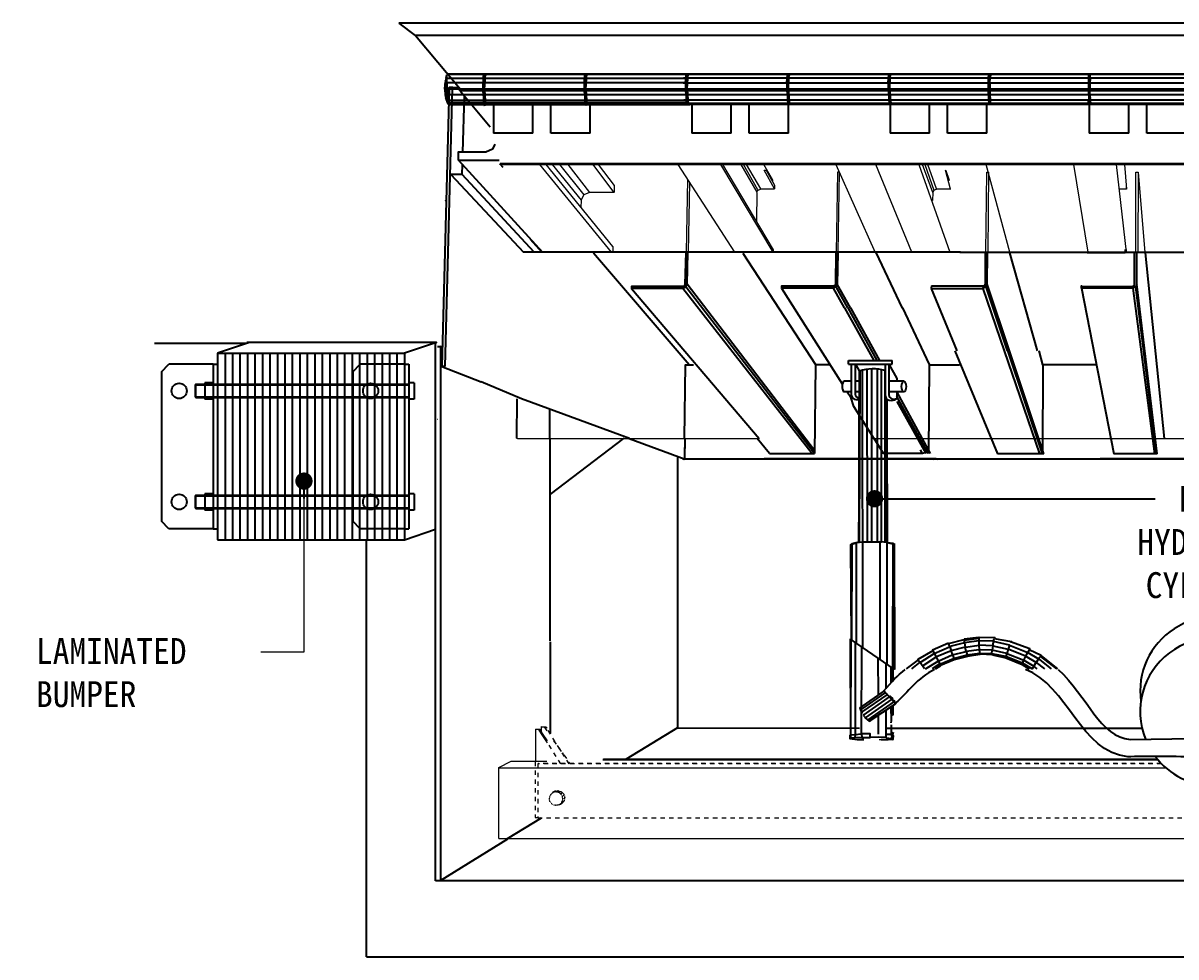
# Model space of a CAD drawing. Header units: millimetres. Extents: x 1089 to 24842, y 175806 to 183667.
# Drawn here: x 7112 to 9116, y 178616 to 180240 of the extents above; entities that cross this region are included whole.
import ezdxf

# ---------------------------------------------------------------- set-up
doc = ezdxf.new("R2010")
doc.units = ezdxf.units.MM
doc.header["$MEASUREMENT"] = 0
doc.linetypes.add('AI9-LTYPE1', pattern=[0.762, 0.381, -0.381])
doc.layers.get('0').update_dxf_attribs({"linetype": 'CONTINUOUS'})
for name, color, linetype in [('8', 8, 'CONTINUOUS'), ('[0]', 255, 'CONTINUOUS'), ('A-ELE2', 3, 'CONTINUOUS'), ('h', 8, 'CONTINUOUS'), ('TEXT', 3, 'CONTINUOUS'), ('외형선', 3, 'CONTINUOUS')]:
    doc.layers.add(name, color=color, linetype=linetype)
doc.styles.get("Standard").update_dxf_attribs({"font": 'SIMPLEX.shx'})
doc.styles.add('돋움체', font='')
doc.styles.get('돋움체').set_extended_font_data('DotumChe')
doc.dimstyles.new('MAIN', dxfattribs={"dimtxt": 3, "dimasz": 2, "dimexe": 2, "dimexo": 5, "dimgap": 1, "dimtad": 1, "dimdec": 0, "dimdsep": 46, "dimlunit": 6, "dimtxsty": 'Standard', "dimblk": 'Dot1', "dimcen": 2.5, "dimdle": 2, "dimclrd": 256, "dimclre": 256, "dimclrt": 3, "dimadec": 0, "dimazin": 0, "dimtfac": 1, "dimtdec": 0, "dimtix": 1, "dimtmove": 2, "dimatfit": 3, "dimldrblk": 'DOT', "dimfxl": 1, "dimtvp": 1, "dimtolj": 1, "dimtzin": 0, "dimlwd": 0, "dimlwe": 0, "dimarcsym": 0})

# ---------------------------------------------------------------- blocks, each defined once
blk = doc.blocks.new('라미네이터범퍼')
at = {"layer": '8'}
for p, q in [((-130, 190.2), (-130, -59.8)), ((-130, 190.2), (120, 190.2)), ((-120, 190.2), (-120, -59.8)), ((-110, 190.2), (-110, -59.8)), ((-100, 190.2), (-100, -59.8)), ((-90, 190.2), (-90, -59.8)), ((-80, 190.2), (-80, -59.8)), ((-70, 190.2), (-70, -59.8)), ((-60, 190.2), (-60, -59.8)), ((-50, 190.2), (-50, -59.8)), ((-40, 190.2), (-40, -59.8)), ((-30, 190.2), (-30, -59.8)), ((-20, 190.2), (-20, -59.8)), ((-10, 190.2), (-10, -59.8)), ((0, 190.2), (0, -59.8)), ((10, 190.2), (10, -59.8)), ((20, 190.2), (20, -59.8)), ((30, 190.2), (30, -59.8)), ((40, 190.2), (40, -59.8)), ((50, 190.2), (50, -59.8)), ((60, 190.2), (60, -59.8)), ((70, 190.2), (70, -59.8)), ((80, 190.2), (80, -59.8)), ((90, 190.2), (90, -59.8)), ((100, 190.2), (100, -59.8)), ((110, 190.2), (110, -59.8)), ((120, 190.2), (120, -59.8)), ((-205, 165.2), (-195, 175.2)), ((-136, 175.2), (-195, 175.2)), ((-136, 175.2), (-130, 175.2)), ((-136, 175.2), (-136, -44.8)), ((-130, 175.2), (-130, -44.8)), ((51, 165.2), (61, 175.2)), ((120, 175.2), (61, 175.2)), ((120, 175.2), (126, 175.2)), ((120, 175.2), (120, -44.8)), ((126, 175.2), (126, -44.8)), ((-205, 165.2), (-205, -34.8)), ((-136, 165.2), (-136, -34.8)), ((51, 165.2), (51, -34.8)), ((-159, 148.5), (-160, 147.5)), ((-160, 147.5), (-160, 131.5)), ((-159, 148.5), (-147, 148.5)), ((-147, 150.5), (-147, 128.5)), ((-136, 150.5), (-147, 150.5)), ((133, 150.5), (126, 150.5)), ((133, 150.5), (133, 128.5)), ((-159, 130.5), (-147, 130.5)), ((-147, 130.5), (126, 130.5)), ((-136, 128.5), (-147, 128.5)), ((133, 128.5), (126, 128.5)), ((-159, 0), (-160, -1)), ((-159, 0), (-147, 0)), ((-147, 2), (-147, -20)), ((-136, 2), (-147, 2)), ((133, 2), (126, 2)), ((133, 2), (133, -20)), ((-160, -1), (-160, -17)), ((-160, -17), (-159, -18)), ((-159, -18), (-147, -18)), ((-136, -20), (-147, -20)), ((133, -20), (126, -20)), ((-195, -44.8), (-205, -34.8)), ((-136, -44.8), (-195, -44.8)), ((-136, -44.8), (-130, -44.8)), ((-130, -34.8), (-130, -59.8)), ((61, -44.8), (51, -34.8)), ((120, -44.8), (61, -44.8)), ((120, -34.8), (120, -59.8)), ((120, -44.8), (126, -44.8)), ((-130, -59.8), (120, -59.8))]:
    blk.add_line(p, q, dxfattribs=at)
blk.add_lwpolyline([(51, 190.2), (120, 190.2)], dxfattribs=at)
for centre in [(-181.3, 139.5), (74.8, 139.5), (-181.3, -9), (74.8, -9)]:
    blk.add_circle(centre, 10.2, dxfattribs=at)
at = {"layer": 'h', "color": 1, "linetype": 'ByBlock'}
for p, q in [((-160, 147.5), (126, 147.5)), ((-159, 130.5), (-159, 148.5)), ((-160, 131.5), (126, 131.5)), ((-159, -18), (-159, 0)), ((-160, -1), (126, -1)), ((-160, -17), (126, -17))]:
    blk.add_line(p, q, dxfattribs=at)
at = {"layer": 'h'}
for p, q in [((-147, 148.5), (126, 148.5)), ((-147, 0), (126, 0)), ((-147, -18), (126, -18))]:
    blk.add_line(p, q, dxfattribs=at)
at = {"layer": '외형선'}
blk.add_line((-160, 131.5), (-159, 130.5), dxfattribs=at)
blk = doc.blocks.new('_Dot')
at = {"color": 0, "linetype": 'ByBlock', "lineweight": -2}
blk.add_line((-0.5, 0), (-1, 0), dxfattribs=at)
at = {"color": 0, "linetype": 'ByBlock', "const_width": 0.5}
blk.add_lwpolyline([(-0.25, 0, 1), (0.25, 0, 1)], format="xyb", close=True, dxfattribs=at)
blk = doc.blocks.new('Dot1')
at = {"color": 9, "linetype": 'Continuous'}
for p, q in [((0, 1.125), (0, -1.125)), ((-1.125, 0), (1.125, 0))]:
    blk.add_line(p, q, dxfattribs=at)
at = {"color": 2, "const_width": 0.28125}
blk.add_lwpolyline([(-0.140625, 0, 1), (0.140625, 0, 1)], format="xyb", close=True, dxfattribs=at)
blk = doc.blocks.new('DOT')
at = {"color": 0, "linetype": 'ByBlock'}
blk.add_line((-0.5, 0), (-1, 0), dxfattribs=at)
at = {"color": 0, "linetype": 'ByBlock', "const_width": 0.5}
blk.add_lwpolyline([(-0.25, 0, 1), (0.25, 0, 1)], format="xyb", close=True, dxfattribs=at)

msp = doc.modelspace()

# ---------------------------------------------------------------- hatches: boundary and pattern name
msp.add_hatch(color=5).paths.add_polyline_path([(8446.2, 180150.6), (8447, 180152.2), (9917.9, 180152.2), (9919.1, 180150.6)])

# ---------------------------------------------------------------- linework, layer by layer
at = {"color": 5}
for p, q in [((7847.6, 180144.6), (7845.1, 180133.2)), ((7846.1, 180139.4), (7847.3, 180141.8)), ((7846.9, 180139.4), (7846.1, 180139.4)), ((7847.6, 180144.6), (7848.8, 180150.4)), ((7847.6, 180144.6), (8267.7, 180144.6)), ((7848.8, 180150.4), (7850.9, 180152)), ((7848.9, 180150.6), (7850.9, 180152.2)), ((8269, 180150.6), (7848.9, 180150.6)), ((7850.9, 180152.2), (8270.2, 180152.2)), ((7911.6, 180134.1), (7912, 180142.6)), ((7912, 180142.6), (7912.4, 180148.4)), ((7912.4, 180148.4), (7914, 180148)), ((7912.9, 180140), (7912.5, 180136.3)), ((7913, 180140), (7912.6, 180137.5)), ((7912.9, 180148.2), (7913.7, 180149.9)), ((7915.3, 180148.2), (7912.9, 180148.2)), ((7914.2, 180140), (7913, 180140)), ((7913.5, 180141.3), (7913.1, 180140.1)), ((7913.2, 180150), (7914, 180148)), ((7914, 180148), (7913.2, 180150)), ((7913.5, 180141.3), (7913.5, 180140.1)), ((7914, 180148), (7914, 180141.8)), ((7914.2, 180124.2), (7915, 180143)), ((7914.8, 180142.6), (7915.3, 180148.3)), ((7916.2, 180149.9), (7915.3, 180148.2)), ((8087.7, 180134.6), (8088.1, 180143.1)), ((8088.1, 180143.1), (8088.5, 180148.9)), ((8088.5, 180148.9), (8090.2, 180148.5)), ((8089, 180140.5), (8088.6, 180136.8)), ((8089.1, 180140.5), (8088.7, 180138)), ((8089, 180148.7), (8089.9, 180150.4)), ((8091.5, 180148.7), (8089, 180148.7)), ((8090.3, 180140.5), (8089.1, 180140.5)), ((8089.3, 180150.5), (8090.2, 180148.5)), ((8090.2, 180148.5), (8089.3, 180150.5)), ((8089.7, 180141.8), (8089.3, 180140.6)), ((8089.7, 180141.8), (8089.7, 180140.6)), ((8090.2, 180148.5), (8090.2, 180142.3)), ((8090.3, 180124.7), (8091.2, 180143.5)), ((8091, 180143.1), (8091.4, 180148.8)), ((8092.3, 180150.4), (8091.5, 180148.7)), ((10099, 180144.6), (8260, 180144.6)), ((10098.4, 180150.6), (8261.1, 180150.6)), ((8261.9, 180152.2), (10097.2, 180152.2)), ((8263.8, 180135.1), (8264.2, 180143.6)), ((8264.2, 180143.6), (8264.7, 180149.4)), ((8264.7, 180149.4), (8266.3, 180149)), ((8265.2, 180141), (8264.7, 180137.3)), ((8265.2, 180141), (8264.8, 180138.5)), ((8265.2, 180149.2), (8266, 180150.9)), ((8267.6, 180149.2), (8265.2, 180149.2)), ((8266.5, 180141), (8265.2, 180141)), ((8265.8, 180142.3), (8265.4, 180141.1)), ((8265.5, 180151), (8266.3, 180149)), ((8266.3, 180149), (8265.5, 180151)), ((8265.8, 180142.3), (8265.8, 180141.1)), ((8266.3, 180149), (8266.3, 180142.8)), ((8266.5, 180125.2), (8267.3, 180144)), ((8267.1, 180143.6), (8267.5, 180149.3)), ((8268.4, 180150.9), (8267.6, 180149.2)), ((8440, 180135.6), (8440.4, 180144.2)), ((8440.4, 180144.2), (8440.8, 180149.9)), ((8440.8, 180149.9), (8442.4, 180149.5)), ((8441.3, 180141.5), (8440.9, 180137.8)), ((8441.4, 180141.5), (8441, 180139)), ((8441.3, 180149.7), (8442.1, 180151.4)), ((8443.8, 180149.7), (8441.3, 180149.7)), ((8442.6, 180141.5), (8441.4, 180141.5)), ((8442, 180142.8), (8441.5, 180141.6)), ((8441.6, 180151.5), (8442.4, 180149.5)), ((8442.4, 180149.5), (8441.6, 180151.5)), ((8442, 180142.8), (8442, 180141.6)), ((8442.4, 180149.5), (8442.4, 180143.3)), ((8442.6, 180125.7), (8443.4, 180144.5)), ((8443.3, 180144.1), (8443.7, 180149.8)), ((8444.6, 180151.4), (8443.8, 180149.7)), ((8616.1, 180136.1), (8616.5, 180144.7)), ((8616.5, 180144.7), (8616.9, 180150.4)), ((8616.9, 180150.4), (8618.6, 180150)), ((8617.4, 180142), (8617, 180138.3)), ((8617.5, 180142), (8617.1, 180139.5)), ((8617.1, 180139.5), (8618.8, 180139.5)), ((8617.5, 180150.2), (8618.3, 180151.9)), ((8619.9, 180150.2), (8617.5, 180150.2)), ((8618.8, 180142), (8617.5, 180142)), ((8618.1, 180143.3), (8617.7, 180142.1)), ((8617.8, 180152), (8618.6, 180150)), ((8618.6, 180150), (8617.8, 180152)), ((8618.1, 180143.3), (8618.1, 180142.1)), ((8618.6, 180150), (8618.6, 180143.8)), ((8618.8, 180126.2), (8619.6, 180145)), ((8619.4, 180144.6), (8619.8, 180150.4)), ((8620.7, 180151.9), (8619.9, 180150.2)), ((8790.5, 180144.9), (8790.9, 180150.6)), ((8790.5, 180115.9), (8790.5, 180144.9)), ((8790.6, 180142), (8790.6, 180139.5)), ((8792.6, 180142), (8790.6, 180142)), ((8790.6, 180139.5), (8792.6, 180139.5)), ((8790.7, 180138.2), (8791.1, 180141.8)), ((8790.9, 180150.6), (8791.7, 180152.2)), ((8791.5, 180143.1), (8791.1, 180141.8)), ((8791.1, 180141.8), (8791.5, 180141.8)), ((8791.5, 180141.8), (8791.5, 180143.1)), ((8791.7, 180152.2), (8792.1, 180150.2)), ((8792.1, 180150.2), (8793.8, 180150.6)), ((8792.6, 180144), (8792.2, 180150.1)), ((8793.4, 180144.9), (8792.6, 180144.1)), ((8792.6, 180136.1), (8793.1, 180144.7)), ((8792.6, 180144.1), (8792.6, 180142)), ((8793.8, 180150.6), (8793.4, 180144.9)), ((8794, 180151.9), (8793.6, 180150.2)), ((8964.1, 180142), (8964.5, 180139.5)), ((8966.5, 180142), (8964.1, 180142)), ((8964.8, 180150.2), (8964.4, 180144.5)), ((8964.4, 180144.5), (8964.4, 180115.5)), ((8964.5, 180139.5), (8966.5, 180139.5)), ((8964.6, 180142), (8965, 180143.2)), ((8964.6, 180142), (8964.6, 180113)), ((8965.2, 180151.9), (8964.8, 180150.2)), ((8965.2, 180144), (8964.8, 180150.1)), ((8965, 180143.2), (8965, 180141.6)), ((8965.2, 180149.9), (8965.2, 180151.9)), ((8965.2, 180144), (8965.2, 180141.9)), ((8967.2, 180144.6), (8966.8, 180136)), ((8967.2, 180150.4), (8967.6, 180152)), ((8967.2, 180144.6), (8967.2, 180150.4)), ((7845, 180133.4), (7844.6, 180125.3)), ((7845, 180124.9), (7845.8, 180116.3)), ((7846.6, 180124.9), (7845, 180124.9)), ((7845, 180124.9), (7846.6, 180124.9)), ((7846.3, 180133.4), (7845.1, 180133.4)), ((8267.2, 180136.1), (7846.2, 180136.1)), ((7846.3, 180136.1), (7846.3, 180125.8)), ((7846.3, 180126.2), (8267.2, 180126.2)), ((7846.3, 180125.8), (7846.7, 180115.6)), ((7911.8, 180123.9), (7911.8, 180134.1)), ((7912.2, 180113.6), (7911.8, 180123.9)), ((7912.2, 180130.8), (7912.2, 180117.3)), ((7912.2, 180122.9), (7913.8, 180122.9)), ((7912.9, 180136), (7912.5, 180130.3)), ((7912.6, 180137.5), (7914.2, 180137.5)), ((7914.2, 180131.4), (7912.6, 180131.4)), ((7914.2, 180124.2), (7915, 180105)), ((8087.9, 180124.4), (8087.9, 180134.6)), ((8088.4, 180114.1), (8087.9, 180124.4)), ((8088.4, 180131.3), (8088.4, 180117.8)), ((8088.4, 180123.4), (8090, 180123.4)), ((8089, 180136.5), (8088.6, 180130.8)), ((8088.7, 180138), (8090.3, 180138)), ((8090.3, 180131.9), (8088.7, 180131.9)), ((8090.3, 180124.7), (8091.2, 180105.5)), ((8259.3, 180136.1), (10099.2, 180136.1)), ((8259.7, 180126.2), (10100, 180126.2)), ((8264.1, 180124.9), (8264.1, 180135.1)), ((8264.5, 180114.6), (8264.1, 180124.9)), ((8264.5, 180131.8), (8264.5, 180118.3)), ((8264.5, 180123.9), (8266.1, 180123.9)), ((8265.2, 180137), (8264.7, 180131.3)), ((8264.8, 180138.5), (8266.5, 180138.5)), ((8266.5, 180132.4), (8264.8, 180132.4)), ((8266.5, 180125.2), (8267.3, 180106)), ((8440.2, 180125.4), (8440.2, 180135.6)), ((8440.6, 180115.2), (8440.2, 180125.4)), ((8440.6, 180132.3), (8440.6, 180118.8)), ((8440.6, 180124.4), (8442.3, 180124.4)), ((8441.3, 180137.5), (8440.9, 180131.8)), ((8441, 180139), (8442.6, 180139)), ((8442.6, 180132.9), (8441, 180132.9)), ((8442.6, 180125.7), (8443.4, 180106.5)), ((8616.4, 180125.9), (8616.4, 180136.1)), ((8616.8, 180115.7), (8616.4, 180125.9)), ((8616.8, 180132.8), (8616.8, 180119.3)), ((8616.8, 180124.9), (8618.4, 180124.9)), ((8616.8, 180119.3), (8617.2, 180113.2)), ((8617.4, 180138), (8617, 180132.3)), ((8618.8, 180133.4), (8617.1, 180133.4)), ((8618.8, 180126.2), (8619.6, 180107)), ((8792.6, 180133.4), (8790.6, 180133.4)), ((8790.7, 180118.9), (8790.7, 180138.2)), ((8790.7, 180124.9), (8792.3, 180124.9)), ((8792.6, 180136.1), (8792.6, 180115.6)), ((8966.5, 180133.4), (8964.1, 180133.4)), ((8964.6, 180124.9), (8966.6, 180124.9)), ((8966.8, 180125.8), (8964.7, 180106.6)), ((8966.8, 180136), (8966.8, 180125.8)), ((7845.8, 180116.3), (7847, 180110.6)), ((7846.6, 180116.3), (7845.8, 180116.3)), ((7845.8, 180116.3), (7846.6, 180116.3)), ((8267.7, 180115.7), (7846.7, 180115.7)), ((7848.3, 180106.4), (7847, 180115.4)), ((7850.2, 180101.2), (7847, 180111)), ((7847, 180110.6), (7847.4, 180110.6)), ((7848.3, 180106.4), (8268.8, 180106.4)), ((8269.6, 180101.3), (7849.9, 180101.3)), ((7850.2, 180101.2), (7851.9, 180098.7)), ((7912.2, 180117.3), (7912.6, 180111.2)), ((7912.2, 180113.6), (7912.2, 180104.7)), ((7912.2, 180104.7), (7913, 180098.9)), ((7914.2, 180114.3), (7912.6, 180114.3)), ((7912.6, 180111.2), (7913, 180107.1)), ((7912.9, 180109), (7914.5, 180109)), ((7913, 180107.1), (7913.8, 180105.8)), ((7914.5, 180107), (7913.3, 180107)), ((7913.8, 180105.8), (7914.3, 180107.1)), ((7914.5, 180109), (7914.5, 180107)), ((7914.8, 180098.5), (7914.8, 180102.2)), ((7915, 180105), (7915.8, 180099.3)), ((8088.4, 180117.8), (8088.8, 180111.7)), ((8088.4, 180114.1), (8088.4, 180105.2)), ((8088.4, 180105.2), (8089.2, 180099.4)), ((8090.3, 180114.8), (8088.7, 180114.8)), ((8088.8, 180111.7), (8089.2, 180107.6)), ((8089, 180109.5), (8090.6, 180109.5)), ((8089.2, 180107.6), (8090, 180106.3)), ((8089.2, 180099.4), (8090, 180097)), ((8090.6, 180107.5), (8089.4, 180107.5)), ((8090, 180106.3), (8090.4, 180107.6)), ((8090.6, 180109.5), (8090.6, 180107.5)), ((8091, 180099), (8091, 180102.7)), ((8091.2, 180105.5), (8092, 180099.8)), ((8092.3, 180097), (8091.5, 180099.5)), ((10099.6, 180115.7), (8260.2, 180115.7)), ((9166.3, 180106.4), (8260.5, 180106.4)), ((8261.4, 180101), (9164.6, 180101)), ((8264.5, 180118.3), (8264.9, 180112.2)), ((8264.5, 180114.6), (8264.5, 180105.7)), ((8264.5, 180105.7), (8265.3, 180099.9)), ((8266.5, 180115.3), (8264.8, 180115.3)), ((8264.9, 180112.2), (8265.3, 180108.1)), ((8265.2, 180110), (8266.8, 180110)), ((8265.3, 180108.1), (8266.1, 180106.8)), ((8265.3, 180099.9), (8266.1, 180097.5)), ((8266.8, 180108), (8265.6, 180108)), ((8266.1, 180106.8), (8266.5, 180108.1)), ((8267.1, 180099.5), (8266.3, 180097.5)), ((8266.8, 180110), (8266.8, 180108)), ((8267.1, 180099.5), (8267.1, 180103.2)), ((8267.3, 180106), (8268.1, 180100.3)), ((8268.4, 180097.5), (8267.6, 180100)), ((8440.6, 180118.8), (8441, 180112.7)), ((8440.6, 180115.2), (8440.6, 180106.2)), ((8440.6, 180106.2), (8441.5, 180100.4)), ((8442.6, 180115.8), (8441, 180115.8)), ((8441, 180112.7), (8441.5, 180108.6)), ((8441.3, 180110.5), (8442.9, 180110.5)), ((8441.5, 180108.6), (8442.3, 180107.3)), ((8441.5, 180100.4), (8442.3, 180098)), ((8442.9, 180108.5), (8441.7, 180108.5)), ((8442.3, 180107.3), (8442.7, 180108.6)), ((8443.3, 180100), (8442.5, 180098)), ((8442.9, 180110.5), (8442.9, 180108.5)), ((8443.3, 180100), (8443.3, 180103.7)), ((8443.4, 180106.5), (8444.2, 180100.8)), ((8444.6, 180098), (8443.8, 180100.5)), ((8616.8, 180115.7), (8616.8, 180106.7)), ((8616.8, 180106.7), (8617.6, 180100.9)), ((8618.8, 180116.3), (8617.1, 180116.3)), ((8617.2, 180113.2), (8617.6, 180109.1)), ((8617.4, 180111), (8619.1, 180111)), ((8617.6, 180109.1), (8618.4, 180107.8)), ((8617.6, 180100.9), (8618.4, 180098.5)), ((8619.1, 180109), (8617.8, 180109)), ((8618.4, 180107.8), (8618.8, 180109.1)), ((8619.4, 180100.5), (8618.6, 180098.5)), ((8619.1, 180111), (8619.1, 180109)), ((8619.4, 180100.5), (8619.4, 180104.2)), ((8619.6, 180107), (8620.4, 180101.3)), ((8620.7, 180098.5), (8619.9, 180101)), ((8790.2, 180115.6), (8790.6, 180106.6)), ((8792.6, 180115.6), (8790.2, 180115.6)), ((8790.9, 180119.1), (8790.5, 180115.9)), ((8792.6, 180116.3), (8790.6, 180116.3)), ((8790.6, 180106.6), (8791, 180100.9)), ((8791.3, 180113), (8790.9, 180119.1)), ((8791, 180100.9), (8791.4, 180098.5)), ((8791.3, 180111), (8793, 180111)), ((8791.3, 180109.1), (8791.7, 180107.8)), ((8793, 180109), (8791.3, 180109)), ((8791.4, 180098.5), (8792.2, 180100.5)), ((8791.7, 180107.8), (8792.1, 180109.1)), ((8792.2, 180100.5), (8792.6, 180105.8)), ((8793.5, 180100.9), (8792.2, 180100.5)), ((8792.6, 180115.7), (8793.1, 180106.7)), ((8792.6, 180105.8), (8792.6, 180108.7)), ((8793, 180111), (8793, 180109)), ((8793.1, 180106.7), (8793.5, 180100.9)), ((8794, 180101.2), (8794.8, 180098.7)), ((8966.5, 180116.3), (8964.1, 180116.3)), ((8964.4, 180101.3), (8964.4, 180107)), ((8964.8, 180098.8), (8964.4, 180101.3)), ((8964.6, 180113), (8965, 180108.9)), ((8964.6, 180111), (8967, 180111)), ((8964.7, 180106.6), (8967.2, 180106.6)), ((8965.2, 180100.9), (8964.8, 180098.8)), ((8967, 180109), (8965, 180109)), ((8965.2, 180109.1), (8965.2, 180100.9)), ((8967, 180111), (8967, 180109)), ((8967.2, 180106.6), (8967.2, 180115.6)), ((8967.2, 180106.4), (8967.6, 180100.7)), ((8967.6, 180100.7), (8967.6, 180098.3)), ((7851.6, 180098.5), (8270.8, 180098.5)), ((7913, 180098.9), (7913.8, 180096.5)), ((7914.8, 180098.5), (7914, 180096.5)), ((7916.2, 180096.5), (7915.3, 180099)), ((7929.6, 180098.7), (7929.6, 180048.8)), ((7998.1, 180048.8), (7998.1, 180098.7)), ((8029.3, 180048.8), (8029.3, 180098.7)), ((8091, 180099), (8090.2, 180097)), ((8097.8, 180048.8), (8097.8, 180098.7)), ((9164.4, 180098.5), (8262.7, 180098.5)), ((8274.5, 180098.7), (8274.5, 180048.8)), ((8343, 180048.8), (8343, 180098.7)), ((8374.2, 180048.8), (8374.2, 180098.7)), ((8442.7, 180048.8), (8442.7, 180098.7)), ((8619.3, 180098.7), (8619.3, 180048.8)), ((8687.9, 180048.8), (8687.9, 180098.7)), ((8719.1, 180048.8), (8719.1, 180098.7)), ((8787.6, 180048.8), (8787.6, 180098.7)), ((8965.6, 180098.5), (8965.6, 180048.6)), ((9034.2, 180048.6), (9034.2, 180098.5)), ((9065.4, 180048.6), (9065.4, 180098.5)), ((7998.1, 180048.8), (7929.6, 180048.8)), ((8097.8, 180048.8), (8029.3, 180048.8)), ((8343, 180048.8), (8274.5, 180048.8)), ((8442.7, 180048.8), (8374.2, 180048.8)), ((8687.9, 180048.8), (8619.3, 180048.8)), ((8787.6, 180048.8), (8719.1, 180048.8)), ((9034.2, 180048.6), (8965.6, 180048.6)), ((9133.9, 180048.6), (9065.4, 180048.6))]:
    msp.add_line(p, q, dxfattribs=at)
msp.add_open_spline([(7850.9, 180099.2), (7850.9, 180098.5), (7848.3, 180149.9), (7848.3, 180149.9)], degree=3, dxfattribs=at)
at = {"layer": '8'}
for p, q in [((7449.8, 179666.6), (7503.9, 179684.9)), ((7774.8, 179666.6), (7828.9, 179684.9)), ((8546.8, 179653.5), (8623.1, 179653.5)), ((8546.8, 179646.9), (8546.8, 179653.5)), ((8546.8, 179646.9), (8623.1, 179646.9)), ((8551.8, 179646.9), (8551.8, 179593.7)), ((8558.4, 179646.9), (8558.4, 179593.7)), ((8559, 179646.9), (8566, 179634.3)), ((8610.6, 179646.9), (8610.8, 179592.4)), ((8617.2, 179646.9), (8617.2, 179593.7)), ((8617.2, 179646.9), (8630.9, 179622.1)), ((8623.1, 179646.9), (8623.1, 179653.5)), ((8630.9, 179622.1), (8630.9, 179617.4)), ((8551.8, 179617.4), (8539.6, 179617.4)), ((8551.8, 179599.1), (8539.6, 179599.1)), ((8565.9, 179617.4), (8558.4, 179617.4)), ((8565.8, 179599.1), (8558.4, 179599.1)), ((8643.2, 179617.4), (8617.2, 179617.4)), ((8643.2, 179599.1), (8617.2, 179599.1)), ((8630.9, 179599.1), (8630.9, 179587.4)), ((7774.8, 179341.6), (7828.9, 179359.9))]:
    msp.add_line(p, q, dxfattribs=at)
for centre, radius, start, end in [((8567.4, 179596.9), 15.9, 191.552, 215.2742), ((8562.4, 179601.2), 15.7, 239.3484, 282.3386), ((8567.4, 179596.9), 9.31, 191.552, 259.8473), ((8626.3, 179595.5), 15.9, 191.552, 215.2742), ((8621.3, 179599.8), 15.7, 239.3484, 307.7605), ((8626.3, 179595.5), 9.31, 191.552, 299.6185)]:
    msp.add_arc(centre, radius, start, end, dxfattribs=at)
msp.add_ellipse((8539.6, 179608.2), major_axis=(0, 9.14), ratio=0.425006, start_param=0, end_param=3.141593, dxfattribs=at)
msp.add_ellipse((8643.2, 179608.2), major_axis=(0, 9.14), ratio=0.425006, dxfattribs=at)
at = {"layer": '[0]', "color": 5}
for p, q in [((10600, 180240.3), (7765.3, 180240.3)), ((7765.3, 180240.3), (7793.5, 180218.9)), ((10571.4, 180218.7), (7794, 180218.7)), ((7794, 180218.7), (7871.8, 180126.2)), ((7857.9, 180128.9), (7844.9, 179643)), ((7858.8, 180127.1), (7857.9, 180128.9)), ((7859.3, 180127.6), (7858.8, 180127.1)), ((7870, 180127.6), (7859.3, 180127.6)), ((7871.3, 180126.2), (7870, 180127.6)), ((7871.3, 180122.2), (7871.3, 180126.2)), ((10492.3, 180122.2), (7871.3, 180122.2)), ((7871.8, 180126.2), (10492, 180126.2)), ((7871.8, 180122.2), (7923.7, 180059.6)), ((7878.5, 180113), (7875.8, 180015.5)), ((7868.5, 180002), (7939.6, 180002)), ((7847.4, 179931.4), (7846.5, 179932.7)), ((7993.4, 179864.7), (8013.9, 179841.9)), ((8270.1, 179646.1), (8103.3, 179840.1)), ((8363.2, 179840.2), (8489.7, 179646.7)), ((8528.4, 179840.5), (8527.5, 179786)), ((8640.8, 179744.4), (8595.2, 179841)), ((8785, 179786.4), (8785, 179841.4)), ((8875.8, 179670.2), (8827.5, 179840.5)), ((9048.1, 179786), (9048.1, 179841)), ((9062.8, 179840.5), (9095.8, 179517.8)), ((8259.5, 179779.5), (8264.4, 179781.7)), ((8487.7, 179491.9), (8264, 179781.5)), ((8520.4, 179779.5), (8539.6, 179745.1)), ((8691.4, 179779.5), (8691.9, 179783.1)), ((8783.9, 179784.1), (8781.6, 179782.8)), ((8784.5, 179786.7), (8783.6, 179784.1)), ((8786.5, 179781.5), (8787.8, 179786.4)), ((9041.4, 179779.5), (9078.8, 179491.4)), ((9046, 179781.5), (9081.8, 179491.4)), ((8539.8, 179745.1), (8591, 179653.5)), ((8596.5, 179653.5), (8546.2, 179745.1)), ((8550.7, 179745.1), (8600.8, 179653.5)), ((8731.9, 179670.2), (8806, 179491.4)), ((8879.6, 179491.4), (8818.1, 179670.3)), ((8884.9, 179646.1), (8878.2, 179670.2)), ((7844.9, 179643), (7839.6, 179643)), ((7839.6, 179643), (7908.4, 179616.6)), ((8489.3, 179646.1), (8487.7, 179491.5)), ((8515.1, 179646.1), (8490, 179646.1)), ((8688.1, 179646.1), (8740, 179646.1)), ((8884.9, 179646.1), (8884.3, 179491.4)), ((8978.7, 179646.1), (8885.7, 179646.1)), ((7978.6, 179586.6), (7908.4, 179616.6)), ((8630.9, 179598.2), (8689.2, 179491.5)), ((7970.4, 179587), (7969.5, 179518.6)), ((8165.9, 179517.8), (7978.6, 179586.6)), ((8556.2, 179573.6), (8550.8, 179589.6)), ((8685.3, 179491.5), (8630.9, 179590.6)), ((8630.9, 179582), (8681.5, 179491.5)), ((8027.9, 179518.2), (8027.9, 179570.1)), ((8591.5, 179517.3), (8556.2, 179573.6)), ((8028.4, 179420.2), (8156.7, 179518.1)), ((8262.4, 179518.4), (8262, 179487.1)), ((8409.4, 179491.5), (8388, 179517.9)), ((8409.4, 179491.5), (8487.7, 179491.5)), ((8679.5, 179493.5), (8680, 179493.1)), ((8886.5, 179491.4), (8806, 179491.4)), ((9083.6, 179491.4), (9008.1, 179491.4))]:
    msp.add_line(p, q, dxfattribs=at)
at = {"layer": '[0]', "color": 150}
for p, q in [((7941.7, 179994.5), (7941.3, 179995.8)), ((7941.3, 179995.8), (10422.3, 179995.8)), ((7946.7, 179989.1), (7941.7, 179994.5)), ((10421.4, 179994.5), (7941.7, 179994.5)), ((8741.9, 179841.6), (7981.6, 179841.6))]:
    msp.add_line(p, q, dxfattribs=at)
at = {"layer": '[0]', "color": 5, "lineweight": 0, "ltscale": 20}
for p, q in [((8137.3, 179851.5), (8021.4, 179994.5)), ((8044.6, 179994.5), (8086.8, 179941.7)), ((8097, 179945.9), (8059.2, 179994.5)), ((8349.3, 179841.6), (8250.6, 179994.5)), ((8324.4, 179994.5), (8415.3, 179841.6)), ((8416.7, 179846), (8328.5, 179994.5)), ((8524.8, 179994.5), (8593.5, 179841.4)), ((8656.9, 179841.6), (8594.5, 179994.5)), ((8669.3, 179994.5), (8723.2, 179841.6)), ((8700, 179951.8), (8684.6, 179994.5)), ((8724.4, 179951.5), (8715.5, 179984.2)), ((8715.5, 179984.2), (8715.9, 179983.7)), ((8715.9, 179983.7), (8721.7, 179967.2)), ((8827.4, 179841.6), (8786.3, 179994.5)), ((8963.5, 179841.6), (8939, 179994.5)), ((9026.7, 179994.5), (9030.2, 179951.6)), ((8721.7, 179967.2), (8721.3, 179965.8)), ((8387.6, 179945.9), (8386.7, 179896.3)), ((8389.6, 179949.9), (8394.1, 179951.7)), ((8693.4, 179945.9), (8692.9, 179931.6)), ((8700, 179951.8), (8724.6, 179951.8)), ((8081.9, 179932), (8081.4, 179920)), ((8416.7, 179841.6), (8416.7, 179846)), ((9028.2, 179840.2), (8962.1, 179840.2)), ((9028.2, 179840.2), (9028.2, 179846.5))]:
    msp.add_line(p, q, dxfattribs=at)
at = {"layer": '[0]', "color": 4}
for p, q in [((8587.5, 179338.3), (8587.5, 179638.7)), ((8596.6, 179638.4), (8596.6, 179339)), ((8566.7, 179635), (8565.5, 179338)), ((8571.9, 179154.5), (8571.4, 179636.6)), ((8579.1, 179638), (8579.3, 179338.2)), ((8560.2, 179337.1), (8560.3, 179162.2)), ((8614.8, 179337.1), (8624.1, 179335.5)), ((8624.1, 179335.4), (8627.3, 179333.8)), ((8721.1, 179159.9), (8722.5, 179155.5)), ((8748.9, 179162.6), (8748.4, 179167.5)), ((8750.2, 179154.6), (8773.9, 179158.2)), ((8797.7, 179157.3), (8796.8, 179149.7)), ((8797.7, 179157.3), (8800, 179169.8)), ((8797.7, 179157.3), (8824.6, 179151.5)), ((8826.8, 179158.6), (8799.1, 179164.9)), ((8800.4, 179169.8), (8830.3, 179164.5)), ((8727.7, 179141.4), (8730, 179135.6)), ((8751.5, 179147.4), (8749.7, 179155)), ((8796.4, 179143.4), (8796.9, 179141.2)), ((8797.1, 179141.4), (8820.8, 179136.1)), ((8598.9, 179071.6), (8598.8, 179136.1)), ((8647.8, 179117), (8668.4, 179132.6)), ((8698, 179117), (8707.4, 179123.2)), ((8705.9, 179125.6), (8707.3, 179123.3)), ((8729.7, 179135.5), (8730.6, 179132.8)), ((8619.4, 179069.4), (8572.4, 179036.7)), ((8576.4, 179032.1), (8622.9, 179064.3)), ((8626.1, 179060.3), (8580.5, 179028.5)), ((8619.8, 179068.9), (8619.4, 179069.4)), ((8624.7, 179064.9), (8619.8, 179068.9)), ((8622.9, 179064.3), (8623.8, 179063.4)), ((8623.8, 179063.4), (8625.2, 179061.6)), ((8625.2, 179061.6), (8626.1, 179061.2)), ((8626.1, 179061.2), (8626.1, 179060.3)), ((8629.3, 179057.6), (8629.3, 179056.7)), ((8572.4, 179036.7), (8574.7, 179034)), ((8575.2, 179033.8), (8576.5, 179032)), ((8580.5, 179028.5), (8576.4, 179032.1)), ((8583.6, 179026.3), (8580.5, 179028.5)), ((8585.4, 179026.3), (8583.6, 179026.3)), ((8599, 179003.8), (8598.9, 179036.4)), ((8620.9, 179019.7), (8621.1, 179002.7)), ((8558.2, 179002.5), (8550.6, 179001.8)), ((8570, 178997.6), (8558.2, 178997)), ((8621.1, 179002.7), (8612, 179003)), ((8612.3, 178997.2), (8621.5, 178996.3)), ((8621.5, 178996.3), (8625.3, 179007.2)), ((8551.3, 178996.1), (8549.2, 178995.3)), ((8615.4, 178993.5), (8603.5, 178993.5)), ((8623.3, 178994.4), (8615.7, 178993.7))]:
    msp.add_line(p, q, dxfattribs=at)
at = {"layer": '[0]', "color": 7, "lineweight": 0}
for p, q in [((7832.2, 179551), (7831.8, 179551)), ((7969.5, 179518.6), (7971.3, 179517.8)), ((8603.5, 178993.7), (8600.2, 178993.7))]:
    msp.add_line(p, q, dxfattribs=at)
at = {"layer": '[0]', "color": 182, "lineweight": 0}
for p, q in [((7971.3, 179517.8), (8391.4, 179517.8)), ((8591.2, 179517.8), (9180.1, 179517.8))]:
    msp.add_line(p, q, dxfattribs=at)
at = {"layer": '[0]', "color": 3, "lineweight": 0}
for p, q in [((8012.5, 179016.1), (8014.3, 179016.9)), ((8007.9, 179011.4), (8002.5, 179011.4)), ((8002.6, 179011.4), (8004.4, 179012.3)), ((8002.6, 179011.4), (8002.6, 178956.4)), ((8004.6, 179012.1), (8010.4, 179012.1)), ((8007.9, 179011.4), (8010.1, 179012.3)), ((8014.5, 179004.8), (8012.3, 179003.9)), ((8012.5, 179016.1), (8012.5, 179007.6)), ((8018.5, 179016.1), (8020.7, 179016.5)), ((8023.1, 179009.5), (8018.6, 179016.2))]:
    msp.add_line(p, q, dxfattribs=at)
at = {"layer": '[0]', "color": 3, "linetype": 'AI9-LTYPE1', "lineweight": 0, "ltscale": 20}
for p, q in [((8046.5, 178951.8), (8023.1, 178990.3)), ((8007.8, 178952.7), (8006.5, 178951.8)), ((9091.4, 178952), (8006.5, 178952)), ((8006.5, 178951.8), (8006.5, 178857.9)), ((9090.7, 178952.7), (8007.8, 178952.7)), ((8006.5, 178857.9), (9178.1, 178857.9))]:
    msp.add_line(p, q, dxfattribs=at)
at = {"layer": '[0]', "color": 7, "linetype": 'AI9-LTYPE1', "lineweight": 0}
for p, q in [((8035.6, 178992.9), (8033.8, 178992)), ((8064.7, 178953.3), (8066, 178952.4)), ((8037.6, 178904.4), (8040.7, 178904.9)), ((8042.9, 178902.5), (8046, 178903.8)), ((8046.2, 178899.8), (8049.3, 178901.6)), ((8049.5, 178895.9), (8052.6, 178897.7)), ((8042.9, 178880.7), (8050.5, 178884.7)), ((8046.2, 178882.7), (8048.9, 178886.7)), ((8049.5, 178884), (8046.8, 178881.7))]:
    msp.add_line(p, q, dxfattribs=at)
at = {"layer": '[0]', "color": 3, "linetype": 'AI9-LTYPE1', "lineweight": 0}
msp.add_line((8048.8, 178969.8), (8051.1, 178970.7), dxfattribs=at)
at = {"layer": '[0]', "color": 5, "lineweight": 0}
for p, q in [((7939.1, 178945.1), (9098.8, 178945.1)), ((9180.1, 178821.3), (7939.1, 178821.3))]:
    msp.add_line(p, q, dxfattribs=at)
at = {"layer": '[0]'}
msp.add_line((8012.5, 178857.5), (7953.5, 178821.3), dxfattribs=at)
at = {"layer": '[0]', "color": 5}
for points in [[(7840.2, 179642.8), (7853.1, 180128.7), (7858.5, 180128.7)], [(7931.9, 180029.8), (7927.9, 180020.8), (7916.3, 180015.9), (7868.5, 180015.9), (7868.5, 180002.5), (8014.7, 179841.6)], [(8000.1, 179841.6), (7875.2, 179977.2), (7875.6, 179994.2)], [(7875.2, 179976.9), (7855.5, 179976.9), (7981.6, 179841.6)], [(8264, 179841), (8262.6, 179786.4), (8261.7, 179783.7), (8259.5, 179782.4), (8169.6, 179782.4), (8169.6, 179778.8), (8391.4, 179517.8)], [(8487.8, 179497), (8266.2, 179786), (8267.5, 179841)], [(8524.8, 179783.7), (8525.2, 179786.4), (8525.7, 179841)], [(8788.3, 179841), (8787.4, 179786), (8826.5, 179670.2)], [(8951.5, 179782.4), (9041.4, 179782.4), (9043.6, 179783.7), (9044.5, 179786.4), (9044.5, 179841.9)], [(8169.7, 179779.5), (8259.1, 179779.5), (8483.5, 179491.5)], [(8264.1, 179781.5), (8266.4, 179786.4), (8262.8, 179786.8), (8261.9, 179784.1)], [(8523, 179784.1), (8520.3, 179782.8), (8430.5, 179782.8), (8430.5, 179779.2), (8536.2, 179612.6)], [(8545.5, 179745.1), (8525.3, 179781.3), (8520.4, 179779.1), (8430.6, 179779.1)], [(8525, 179781.5), (8526.8, 179786.4), (8549.6, 179745.2)], [(8736.1, 179670.2), (8691, 179778.9), (8780.8, 179778.9), (8817.5, 179670.2)], [(8823.4, 179670.2), (8786.3, 179781.3), (8781, 179779.1), (8781.4, 179782.7), (8691.5, 179782.7)], [(9041.4, 179779.5), (8952, 179779.5), (8952, 179783.1), (8952, 179779.5), (9008.1, 179491.4)], [(9083.6, 179491.4), (9048.4, 179786.3), (9046.1, 179781.3), (9041.2, 179779.1)], [(8686.5, 179491.5), (8687.7, 179646.4), (8641.5, 179745.1)], [(8886.5, 179491.4), (8826.7, 179670.2), (8823.6, 179670.7), (8883.9, 179491.4)], [(8261.6, 179518.2), (8263.8, 179646.1), (8277.2, 179646.1)], [(8544.8, 179599.1), (8550.8, 179589.6)], [(8165.7, 179518), (8263.2, 179481.8), (8262.3, 179482.6), (8408, 179482.6), (8407.1, 179481.8), (8259.6, 179481.8), (8262.3, 179482.6), (8262.7, 179518)], [(8676.2, 179491.5), (8607.8, 179491.5), (8591.7, 179517.9)], [(8679.5, 179492.9), (8679.5, 179492.9), (8675.9, 179491.5), (8671.9, 179498.2)], [(8400.4, 179483), (8699, 179483), (8701.7, 179482.1), (8399.5, 179482.1)], [(9028.2, 179481.6), (8693.9, 179481.6), (8696.6, 179482.5), (9028.2, 179482.5)], [(8984.4, 179483), (9666.3, 179483), (9669.4, 179482.1), (8984.4, 179482.1)]]:
    msp.add_lwpolyline(points, dxfattribs=at)
at = {"layer": '[0]', "color": 5, "lineweight": 0, "ltscale": 20}
for points in [[(8137.3, 179851.5), (8136.9, 179841.6), (8135.1, 179841.6), (8010.5, 179994.5)], [(8031.9, 179994.5), (8082.3, 179932.3), (8087.2, 179942.2), (8097, 179946.2), (8139, 179946.2), (8103.1, 179994.5)], [(8111.7, 179994.5), (8139.6, 179957.8), (8139.2, 179945.8)], [(8359.9, 179994.5), (8387.7, 179946.2), (8389.5, 179950.2), (8364.2, 179994.5)], [(8369.1, 179994.5), (8393.8, 179952), (8418.4, 179952), (8400.1, 179984.2), (8403.7, 179984.7), (8418.4, 179958.3), (8418.4, 179952)], [(8415.4, 179963.7), (8415.4, 179967.3), (8399.9, 179994.5)], [(8528.9, 179841.6), (8531.2, 179981), (8527.6, 179981), (8525.4, 179841.6)], [(8695.4, 179949.9), (8693.6, 179945.8), (8675.8, 179994.5)], [(8679.9, 179994.5), (8695.5, 179949.8), (8700, 179951.6)], [(8785.8, 179841.6), (8787.2, 179981), (8790.3, 179981), (8789.4, 179841.6)], [(9012.5, 179994.5), (9029.8, 179842), (9030.2, 179842), (9030.2, 179846.5)], [(9046.7, 179980.9), (9050.7, 179980.9), (9050.3, 179841.4), (9046.3, 179841.4), (9046.7, 179980.9), (9050.7, 179980.9), (9062.3, 179841.4)], [(8266.8, 179969), (8264.5, 179841.6), (8268.6, 179841.6), (8270.8, 179963.2)], [(9018.3, 179951.8), (9030.4, 179951.8), (9030.4, 179958.1)]]:
    msp.add_lwpolyline(points, dxfattribs=at)
at = {"layer": '[0]', "color": 150}
msp.add_lwpolyline([(9178.7, 179841.4), (9178.7, 179841), (9180.1, 179841.4), (8740.6, 179841.4)], dxfattribs=at)
at = {"layer": '[0]', "color": 4}
for points in [[(8552.9, 179167.7), (8553.2, 179335.3), (8560.3, 179336.9), (8572.3, 179337.8), (8586.7, 179338.2), (8601.2, 179337.9), (8604.5, 179337.8), (8604.6, 179637.3)], [(8610.1, 179636), (8610, 179337.3)], [(8614.2, 179125.2), (8613.4, 179586.3)], [(8614.8, 179337.1), (8601.4, 179338.2), (8601.6, 179134.3)], [(8627.3, 179116.2), (8627.2, 179333.5), (8624, 179335.2), (8623.3, 179118.3)], [(8551.1, 179167), (8550.7, 179002.5), (8549, 179001.5), (8549, 178996), (8553.3, 178995.2), (8561.9, 178994.2), (8573.8, 178994.1)], [(8558.7, 179163.9), (8558.3, 179003.2), (8558.1, 178997.4), (8551.1, 178996.7), (8550.6, 179169.5)], [(8748.9, 179162.6), (8722.9, 179155.9), (8725.2, 179148.7), (8699.7, 179138), (8676, 179122.3)], [(8721.1, 179161.9), (8693, 179149.8), (8702.8, 179131.1), (8705.5, 179125.7), (8692.5, 179117.2)], [(8797.7, 179157.3), (8773.6, 179158.2), (8774, 179150.1), (8775.4, 179142.1), (8753.9, 179138.5), (8730.7, 179132.7), (8707, 179122.9), (8705.6, 179125.1), (8729.8, 179135.4), (8753, 179141.6), (8753.9, 179138.5), (8753, 179141.6), (8774.9, 179144.3)], [(8721.1, 179159.9), (8721.1, 179161.3), (8747.9, 179168.4), (8747.9, 179167.1)], [(8799.1, 179165.2), (8773.6, 179166.1), (8748.5, 179162.5), (8749.9, 179154.9), (8724.8, 179148.7), (8727.5, 179141.5), (8751.7, 179147.3), (8753, 179142)], [(8748.2, 179167.2), (8773.7, 179170.8), (8773.7, 179171.7), (8748.2, 179168.5)], [(8774, 179158.6), (8774, 179172), (8801.2, 179171.6), (8800.3, 179170.2)], [(8826.8, 179158.6), (8820.5, 179138.5), (8796.4, 179143.4), (8796.8, 179149.7)], [(8826.8, 179158.6), (8858.5, 179145.6), (8877.3, 179134.5), (8873.3, 179128.2), (8888, 179117)], [(8900.1, 179117), (8877.3, 179134.9), (8880.9, 179138.9), (8882.2, 179140.2), (8861.2, 179150.5), (8862.5, 179151.9), (8828.6, 179163.9), (8829.9, 179164.8)], [(8558.3, 179003.2), (8569.7, 179004), (8569.9, 178997.9), (8584.6, 178998), (8584.5, 179004.1), (8569.7, 179004), (8570.1, 179156)], [(8693.4, 179148.7), (8667.5, 179133.5), (8667.9, 179132.6), (8671, 179128.6), (8656.3, 179117)], [(8678.9, 179117), (8671.3, 179128.2), (8695.8, 179143.8), (8722.7, 179155.4)], [(8680.8, 179117), (8702.7, 179130.8), (8727.3, 179141.6)], [(8822.2, 179144.1), (8796.7, 179149.9), (8773.9, 179150.3), (8751.5, 179147.2)], [(8775.3, 179144.7), (8796.7, 179143.8), (8797.2, 179141.6), (8775.7, 179142.5)], [(8875, 179117), (8869.2, 179121.9), (8866.5, 179117), (8866.1, 179117.4), (8849.5, 179126.8), (8820.5, 179138.9), (8820.5, 179136.2), (8849.1, 179124.6), (8861.1, 179117)], [(8822.2, 179144.1), (8851.7, 179132.4), (8869.1, 179121.7)], [(8869.1, 179121.6), (8873.1, 179128.3), (8854.7, 179139.5), (8824.3, 179151.6)], [(8849.2, 179124.3), (8849.7, 179126.5), (8851.9, 179132.3), (8855.1, 179139.5)], [(8855.2, 179139.4), (8858.8, 179145.7), (8861.4, 179150.2)], [(8910.7, 179117), (8882, 179140.2), (8880.7, 179138.9), (8908.4, 179117)], [(8611.6, 179127.2), (8611.8, 179082.5)], [(8620.8, 179120.9), (8620.8, 179092.8)], [(8624.8, 179097.1), (8624.8, 179116.5)], [(8567.9, 179046.3), (8567, 179049.5), (8609.5, 179079)], [(8611.5, 179076), (8567.7, 179046.1), (8569.5, 179041.6)], [(8571.2, 179039.7), (8569.9, 179042), (8615.9, 179073.3)], [(8583.1, 179025.9), (8628.7, 179056.3), (8627.8, 179057.1), (8619.8, 179068.3), (8619.8, 179068.8), (8619.3, 179068.8), (8625.6, 179059.8), (8624.7, 179061.2), (8627.8, 179062.1)], [(8624.7, 179061.1), (8624.7, 179061.2)], [(8611.9, 179045), (8612, 178997.5), (8599.4, 178998.1), (8584.6, 178998)], [(8620.8, 179051), (8620.9, 179026.8), (8620.6, 179023.2)], [(8624.7, 179037.7), (8623.2, 179037.1), (8624.7, 179037.7), (8624.7, 179053.6)], [(8621.1, 178995.9), (8624.8, 178995), (8623, 178994), (8624.8, 178995), (8625, 179000.8), (8621, 179002)]]:
    msp.add_lwpolyline(points, dxfattribs=at)
at = {"layer": '[0]', "color": 3, "lineweight": 0}
for points in [[(8007.9, 179011.4), (8012.4, 179004.3), (8023.1, 178988.6)], [(8009.9, 179012.1), (8014.3, 179004.9), (8022.8, 178992)], [(8012.5, 179016.1), (8020.6, 179016.5), (8022.8, 179013.8)]]:
    msp.add_lwpolyline(points, dxfattribs=at)
at = {"layer": '[0]', "color": 3, "linetype": 'AI9-LTYPE1', "lineweight": 0, "ltscale": 20}
for points in [[(8034, 178992.1), (8063, 178952.3), (8061.2, 178951.8), (8023.1, 179011.9)], [(8002.2, 178955.4), (8002.2, 178858.4), (8007.1, 178858.4)]]:
    msp.add_lwpolyline(points, dxfattribs=at)
at = {"layer": '[0]', "color": 5, "lineweight": 0}
msp.add_lwpolyline([(7939.2, 178821.9), (7939.2, 178945.7), (7960.2, 178956.5), (8022.4, 178956.5)], dxfattribs=at)
at = {"layer": '[0]', "color": 7, "linetype": 'AI9-LTYPE1', "lineweight": 0}
for points in [[(8030.3, 178882.7), (8027.7, 178886.7), (8026.8, 178891.1), (8027.7, 178895.6), (8030.3, 178899.6), (8033.5, 178902.3), (8033.5, 178902.8), (8035.7, 178903.7), (8037, 178904.1), (8037.5, 178904.1), (8037.5, 178904.1), (8037.9, 178904.1), (8037.9, 178904.6), (8037.5, 178904.6), (8034.4, 178903.7), (8035.7, 178903.7), (8035.7, 178903.2), (8035.7, 178904.1), (8033.5, 178902.8), (8033, 178901.9), (8032.1, 178901.4), (8031.7, 178900.1)], [(8032.3, 178901.8), (8034.6, 178904), (8033.7, 178902.7), (8038.6, 178904.9), (8038.1, 178903.6), (8033.7, 178902.7)], [(8052.8, 178888.6), (8043.9, 178881), (8043.9, 178880.6), (8043.9, 178881), (8047, 178881.9), (8047, 178882.8), (8047.9, 178882.8), (8048.3, 178882.8), (8045.6, 178881.9), (8045.2, 178881.4), (8046.5, 178882.8), (8043, 178880.6), (8038, 178879.7), (8033.6, 178880.6), (8030.4, 178882.8)], [(8053.5, 178893.2), (8053, 178889.6), (8051.7, 178886.5), (8049.9, 178884.3), (8050.8, 178884.7), (8050.8, 178884.7), (8049.4, 178887), (8050.3, 178891.4)]]:
    msp.add_lwpolyline(points, dxfattribs=at)
msp.add_lwpolyline([(8038.3, 178903.1), (8042.3, 178904.5), (8044.1, 178904.5), (8041, 178904.9), (8044.1, 178904.5), (8047.2, 178903.6), (8049.9, 178901.3), (8051.7, 178899.1), (8053, 178896), (8053.5, 178892.8), (8050.3, 178891.1), (8049.4, 178895.5), (8046.8, 178899.6), (8043.2, 178902.2), (8038.3, 178903.1)], close=True, dxfattribs=at)
at = {"layer": '[0]', "color": 4}
for centre, radius, start, end in [((8589.6, 179561.8), 77, 74.1709, 107.9197), ((9182.7, 179078.6), 128.6, 351.9373, 188.0627), ((9182.7, 179042.5), 128.6, 338.1306, 201.8177), ((9182.7, 179042.5), 128.6, 217.3281, 322.6737)]:
    msp.add_arc(centre, radius, start, end, dxfattribs=at)
for points, knots in [([(8613.4, 179586.3), (8613.8, 179501.1), (8614.1, 179337), (8614.1, 179337), (8614.1, 179337), (8626.6, 179333.9), (8626.6, 179333.9), (8626.6, 179333.9), (8626.6, 179116.5), (8626.6, 179116.5), (8626.6, 179116.5), (8552.4, 179167.9), (8552.4, 179167.9), (8552.4, 179167.9), (8550.8, 179333.6), (8550.8, 179333.6), (8550.8, 179333.6), (8565.1, 179337.8), (8565.1, 179337.8), (8565.1, 179337.8), (8565.7, 179616.3), (8566, 179635)], [2.569713, 2.569713, 2.569713, 2.569713, 3, 3, 3, 4, 4, 4, 5, 5, 5, 6, 6, 6, 7, 7, 7, 8, 8, 8, 8.588629, 8.588629, 8.588629, 8.588629]), ([(8696.7, 179116.3), (8666.3, 179101.1), (8651.1, 179077), (8628.3, 179057.3), (8628.3, 179057.3), (8608.6, 179078.8), (8608.6, 179078.8), (8622.9, 179095.8), (8631.4, 179104.7), (8645.7, 179116.3)], [0, 0, 0, 0, 1, 1, 1, 2, 2, 2, 3, 3, 3, 3]), ([(8911.3, 179116.3), (8963.2, 179068.9), (8984.2, 178997.9), (9036.9, 178994.3), (9036.9, 178994.3), (9145.6, 178996.1), (9145.6, 178996.1), (9146, 178996.1), (9146.5, 178964.3), (9146, 178964.3), (9146.5, 178964.3), (9056.2, 178964.8), (9032.9, 178964.3), (8951.1, 178971), (8927.9, 179088.6), (8854.5, 179116.3)], [0, 0, 0, 0, 1, 1, 1, 2, 2, 2, 3, 3, 3, 4, 4, 4, 5, 5, 5, 5])]:
    msp.add_open_spline(points, degree=3, knots=knots, dxfattribs=at)
at = {"layer": 'A-ELE2'}
for p, q in [((7340.4, 179683.6), (7499.7, 179683.6)), ((8028.4, 179166), (8028.4, 179517.8)), ((8249.6, 179485.6), (8249.6, 179137.7)), ((8028.6, 179004.6), (8028.6, 179164.2)), ((8249.6, 179014.3), (8565.9, 179014.2)), ((8613.2, 179014.2), (9057.3, 179014.2)), ((10524.7, 178748.4), (7828.9, 178748.3)), ((7708.8, 178616.1), (10661.5, 178616.1))]:
    msp.add_line(p, q, dxfattribs=at)
for points in [[(7828.9, 178748.3), (7828.9, 179684.9), (7830.7, 179684.9), (7500.8, 179684.9)], [(7832.2, 179677.8), (7837.6, 179677.8), (7840.7, 179677.3), (7837.6, 179677.8), (7837.6, 178748.8), (7954.7, 178821.7)], [(7708.8, 178616.1), (7708.8, 179341.6)], [(8249.6, 179144.8), (8249.6, 179014.3), (8160.6, 178960.2)], [(9084.9, 178959), (8119.9, 178959)], [(8120.8, 178959.9), (9084.2, 178959.9)]]:
    msp.add_lwpolyline(points, dxfattribs=at)

# ---------------------------------------------------------------- block references
at = {"xscale": 1.3, "yscale": 1.3, "zscale": 1.3}
msp.add_blockref('라미네이터범퍼', (7618.8, 179419.2), dxfattribs=at)

# ---------------------------------------------------------------- texts
at = {"layer": 'TEXT', "char_height": 45, "style": '돋움체', "bg_fill": 2}
for s, insert, attachment_point in [('\\A1;DUAL\\PHYDRAULIC\\PCYLINDER', (9180.1, 179337.4), 5), ('\\A1;LAMINATED\\PBUMPER', (7134.1, 179170.7), 1)]:
    msp.add_mtext(s, dxfattribs=dict(at, insert=insert, attachment_point=attachment_point))

# ---------------------------------------------------------------- leaders
msp.add_leader([(7600.1, 179443.7), (7600.1, 179146), (7525, 179146)], dimstyle='MAIN', override={"dimscale": 15, "dimtad": 0})

# ---------------------------------------------------------------- next in the draw order: leaders
at = {"path_type": 1}
msp.add_leader([(8592.2, 179413), (9079.9, 179413)], dimstyle='MAIN', override={"dimscale": 15, "dimgap": 1, "dimtad": 0, "dimldrblk": 'DOT', "dimfxl": 2}, dxfattribs=at)

doc.saveas('drawing.dxf')
